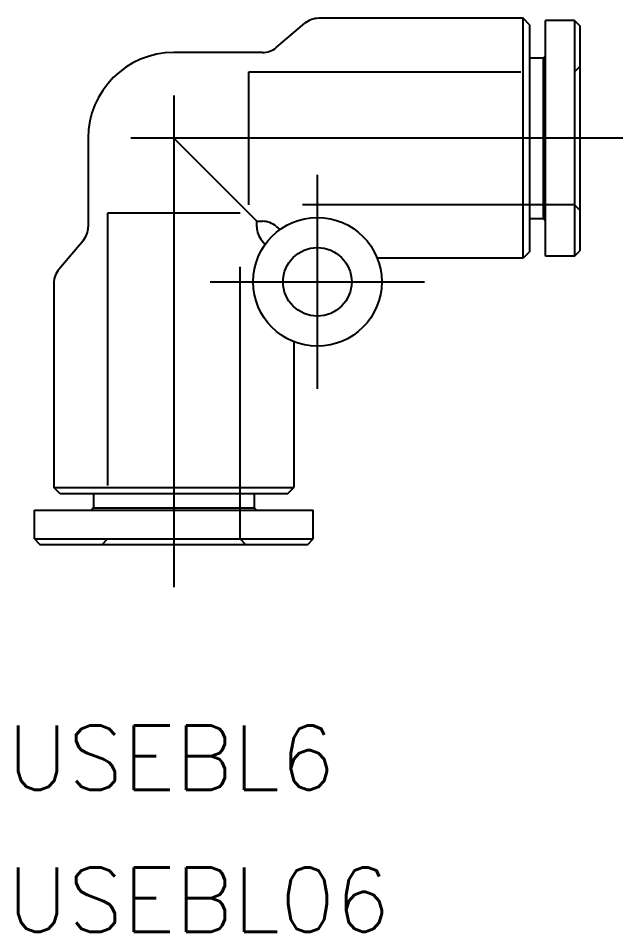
# Model space of a CAD drawing. Extents: x -7.3 to 49.9, y -18.1 to 26.5.
# Drawn here: x -7.26 to 20.95, y -18.08 to 24.55 of the extents above; entities that cross this region are included whole.
import ezdxf

# ---------------------------------------------------------------- set-up
doc = ezdxf.new("R2010")
doc.units = 0
doc.linetypes.add('CENTER', pattern=[50.8, 31.75, -6.35, 6.35, -6.35])
doc.linetypes.add('DASHED', pattern=[19.05, 12.7, -6.35])
doc.layers.get('0').update_dxf_attribs({"linetype": 'CONTINUOUS'})
doc.layers.add('CENTER', color=1, linetype='CENTER')
doc.styles.get("Standard").update_dxf_attribs({"font": 'txt.shx', "height": 3, "bigfont": 'bigfont.shx'})

msp = doc.modelspace()

# ---------------------------------------------------------------- linework, layer by layer
at = {"color": 7, "linetype": 'CONTINUOUS'}
for p, q in [((4.7792, 23.1851), (6.1208, 24.3149)), ((16.3, 24.55), (6.765, 24.55)), ((16.3, 13.35), (16.3, 24.55)), ((16.6, 24.25), (16.3, 24.55)), ((17.35, 13.45), (17.35, 24.45)), ((18.7, 24.45), (17.35, 24.45)), ((18.7, 24.45), (18.95, 24.2)), ((18.7, 24.45), (18.7, 13.45)), ((16.6, 24.25), (16.6, 13.65)), ((18.95, 24.2), (18.95, 13.7)), ((4.135, 22.95), (0, 22.95)), ((16.6, 22.7), (17.25, 22.7)), ((17.25, 22.7), (17.35, 22.8)), ((17.25, 15.2), (17.25, 22.7)), ((-4, 18.95), (-4, 14.815)), ((3.873, 15.077), (0, 18.95)), ((3.873, 15.077), (4.135, 15.077)), ((3.873, 14.815), (3.873, 15.077)), ((16.6, 15.2), (17.25, 15.2)), ((17.25, 15.2), (17.35, 15.1)), ((4.7792, 14.8347), (4.95, 14.6867)), ((-4.2351, 14.1708), (-5.3649, 12.8292)), ((4.1153, 14.1708), (4.2633, 14)), ((16.6, 13.65), (16.3, 13.35)), ((18.7, 13.45), (18.95, 13.7)), ((16.3, 13.35), (9.4911, 13.35)), ((18.7, 13.45), (17.35, 13.45)), ((-5.6, 12.185), (-5.6, 2.65)), ((5.6, 9.4589), (5.6, 2.65)), ((-5.6, 2.65), (5.6, 2.65)), ((-5.3, 2.35), (-5.6, 2.65)), ((5.3, 2.35), (5.6, 2.65)), ((5.3, 2.35), (-5.3, 2.35)), ((-3.75, 2.35), (-3.75, 1.7)), ((3.75, 2.35), (3.75, 1.7)), ((-6.5, 1.6), (6.5, 1.6)), ((-6.5, 0.25), (-6.5, 1.6)), ((-3.75, 1.7), (-3.85, 1.6)), ((-3.75, 1.7), (3.75, 1.7)), ((3.75, 1.7), (3.85, 1.6)), ((6.5, 0.25), (6.5, 1.6)), ((-6.5, 0.25), (6.5, 0.25)), ((-6.5, 0.25), (-6.25, 0)), ((-6.25, 0), (6.25, 0)), ((6.25, 0), (6.5, 0.25))]:
    msp.add_line(p, q, dxfattribs=at)
at = {"color": 3, "linetype": 'DASHED'}
for p, q in [((18.95, 22.3), (18.7, 22.05)), ((3.5, 22.05), (18.7, 22.05)), ((3.5, 15.85), (3.5, 22.05)), ((18.7, 15.85), (3.5, 15.85)), ((18.95, 15.6), (18.7, 15.85)), ((3.1, 15.45), (-3.1, 15.45)), ((-3.1, 15.45), (-3.1, 0.25)), ((3.1, 0.25), (3.1, 15.45)), ((-3.35, 0), (-3.1, 0.25)), ((3.1, 0.25), (3.35, 0))]:
    msp.add_line(p, q, dxfattribs=at)
at = {"color": 7, "linetype": 'CONTINUOUS'}
for radius in [3, 1.6]:
    msp.add_circle((6.7, 12.25), radius, dxfattribs=at)
for centre, radius, start, end in [((6.765, 23.55), 1, 90, 130.10091), ((4.135, 23.95), 1, 270, 310.10091), ((0, 18.95), 4, 90, 180), ((4.1325, 14.0932), 0.9838, 48.9082, 89.85496), ((-5, 14.815), 1, 319.89909, 0), ((4.8568, 14.8175), 0.9838, 180.14504, 221.0918), ((-4.6, 12.185), 1, 139.89909, 180)]:
    msp.add_arc(centre, radius, start, end, dxfattribs=at)
at = {"layer": 'CENTER', "color": 1, "linetype": 'CENTER'}
for p, q in [((0, 20.95), (0, -2)), ((20.95, 18.95), (-2, 18.95)), ((6.7, 7.25), (6.7, 17.25)), ((1.7, 12.25), (11.7, 12.25))]:
    msp.add_line(p, q, dxfattribs=at)

# ---------------------------------------------------------------- texts
at = {"color": 7, "linetype": 'CONTINUOUS'}
for s, p in [('USEBL6', (-7.7756, -11.46)), ('USEBL06', (-7.7756, -18.0776))]:
    msp.add_text(s, height=3, dxfattribs=at).set_placement(p)

doc.saveas('drawing.dxf')
